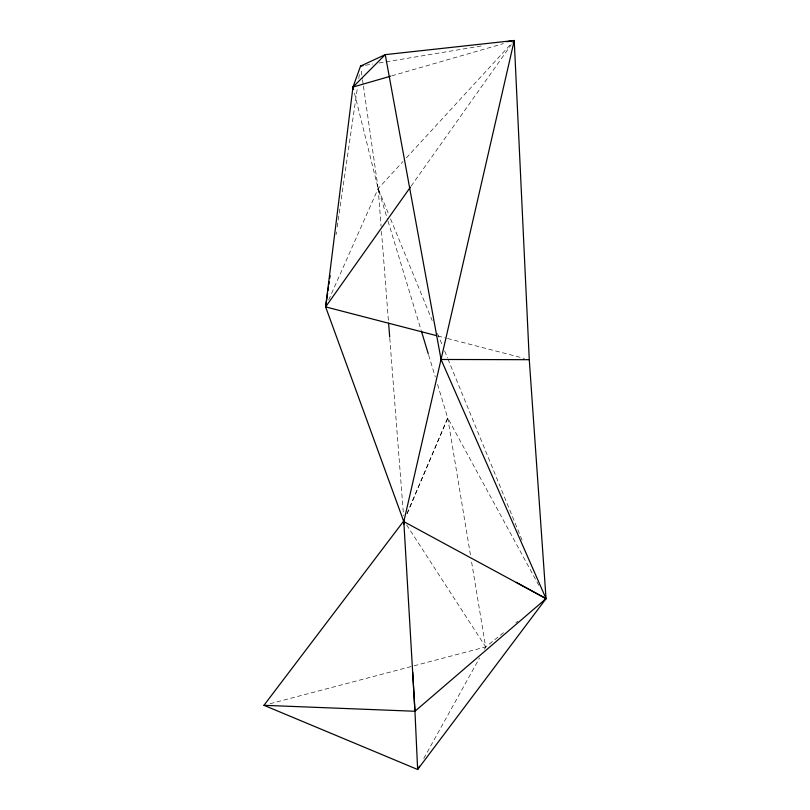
<?xml version="1.0" encoding="UTF-8"?>
<svg xmlns="http://www.w3.org/2000/svg" width="810" height="810" viewBox="0 0 810 810"><rect width="100%" height="100%" fill="white"/><g stroke="black" fill="none" stroke-linecap="round" stroke-linejoin="round"><path stroke-width="0.61" stroke-dasharray="4.05 3.04" d="M336.12 234.525L336.484 232.024M337.203 227.033L357.301 88.543M358.749 78.57L359.65 72.323M407.268 513.469L447.738 418L437.481 384.193M406.893 513.803L447.738 418L538.802 585.346M328.678 299.994L378.159 188.568L402.975 161.554M423.762 758.454L479.55 657.983M484.451 649.144L485.676 646.937L505.146 631.354M411.156 186.087L511.312 44.631M406.397 157.839L512.527 42.363M515.859 622.789L517.803 621.229M391.777 75.856L503.324 43.649M270.054 703.708L485.676 646.937L471.248 559.842M365.512 65.266L372.954 64.02M379.151 62.998L483.256 45.664M437.815 335.978L446.35 338.185M447.565 338.499L524.394 358.425M406.691 524.971L485.676 646.937M354.496 93.17L378.159 188.568L388.678 214.265M390.592 218.943L432.206 320.588M437.461 333.436L442.25 345.121M444.639 350.963L447.505 357.969M447.991 359.134L522.126 540.229M363.427 86.083L378.159 188.568L387.676 219.966M388.041 221.17L421.008 329.852M428.692 355.215L435.284 376.944M447.738 418L470.418 554.87M361.28 71.088L362.353 78.59M362.536 79.836L363.255 84.837M378.159 188.568L381.085 226.314M381.48 231.346L388.415 320.679M389.782 338.296L403.552 515.697"/><path stroke-width="1.21" d="M419.479 766.189L417.636 769.5L414.953 711.261L403.815 521.61L325.62 306.889L352.978 87.055L360.561 66.086L385.246 54.634L514.239 40.5L529.274 359.691L546.041 598.641L417.636 769.5L263.959 705.308L403.947 520.729M436.59 335.654L325.62 306.889L327.604 293.159M327.969 290.668L328.516 286.922M328.88 284.432L329.235 281.931M329.781 278.195L330.146 275.694M403.957 524.131L403.815 521.61L514.239 40.5L506.807 41.735M325.62 306.889L410.427 187.12M353.585 89.505L352.978 87.055L385.246 54.634L441.055 359.478L546.041 598.641L414.953 711.261L263.959 705.308M544.087 600.2L546.041 598.641L516.294 582.339M352.978 87.055L390.562 76.201M360.561 66.086L363.042 65.681M441.055 359.478L529.274 359.691M403.815 521.61L546.041 598.641M421.372 331.057L428.328 354M388.608 323.19L389.681 337.031M412.695 672.148L414.953 711.261"/></g></svg>
